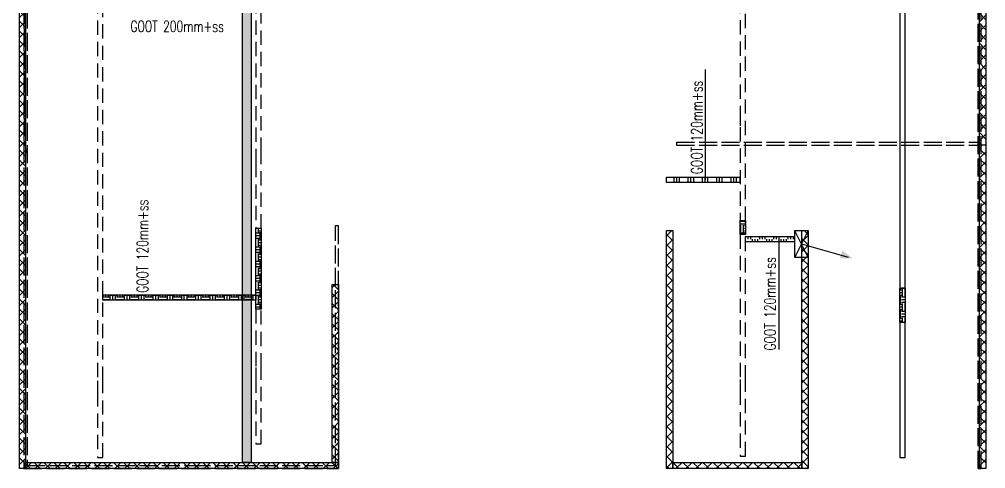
# Model space of a CAD drawing. Header units: millimetres. Extents: x -3262 to 109994, y 0 to 217318.
# Drawn here: x 44309 to 65806, y 29952 to 39953 of the extents above; entities that cross this region are included whole.
import ezdxf

# ---------------------------------------------------------------- set-up
doc = ezdxf.new("R2010")
doc.units = ezdxf.units.MM
doc.header["$LTSCALE"] = 100
doc.linetypes.add('E_GOOT3', pattern=[5, 4, -1])
doc.linetypes.add('HIDDEN2', pattern=[4.7625, 3.175, -1.5875])
for name, color, linetype in [('ByLayer', 2, 'Continuous'), ('EL6131--_ENERGIEBEDR (1996)', 2, 'Continuous'), ('EL6131--_GEBOUWINST (1996)', 2, 'Continuous'), ('EL6131--_KG_D', 3, 'Continuous'), ('EL6131--_WG', 3, 'Continuous')]:
    doc.layers.add(name, color=color, linetype=linetype)
doc.styles.add('CofelyArial', font='arial.ttf')
doc.styles.add('ROMANS', font='ROMANS', dxfattribs={"width": 0.7})

# ---------------------------------------------------------------- blocks, each defined once
blk = doc.blocks.new('*X71')
at = {"color": 0}
for p, q in [((5474, 8789), (5518, 8832)), ((5671, 8692), (5531, 8832)), ((5599, 8692), (5739, 8832)), ((5892, 8692), (5752, 8832)), ((5820, 8692), (5960, 8832)), ((6113, 8692), (5973, 8832)), ((6040, 8692), (6180, 8832)), ((6334, 8692), (6194, 8832)), ((6261, 8692), (6401, 8832)), ((6555, 8692), (6415, 8832)), ((6482, 8692), (6622, 8832)), ((6776, 8692), (6636, 8832)), ((6703, 8692), (6843, 8832)), ((6997, 8692), (6857, 8832)), ((6924, 8692), (7064, 8832)), ((7218, 8692), (7078, 8832)), ((7145, 8692), (7285, 8832)), ((7439, 8692), (7299, 8832)), ((7366, 8692), (7506, 8832)), ((7660, 8692), (7520, 8832)), ((7587, 8692), (7727, 8832)), ((7881, 8692), (7741, 8832)), ((7808, 8692), (7948, 8832)), ((8102, 8692), (7962, 8832)), ((8029, 8692), (8169, 8832)), ((8323, 8692), (8183, 8832)), ((8250, 8692), (8390, 8832)), ((8544, 8692), (8404, 8832)), ((8471, 8692), (8611, 8832)), ((8765, 8692), (8625, 8832)), ((8692, 8692), (8832, 8832)), ((8986, 8692), (8846, 8832)), ((8913, 8692), (9053, 8832)), ((9207, 8692), (9067, 8832)), ((9134, 8692), (9274, 8832)), ((9427, 8692), (9287, 8832)), ((9355, 8692), (9495, 8832)), ((9648, 8692), (9508, 8832)), ((9576, 8692), (9716, 8832)), ((9869, 8692), (9729, 8832)), ((9797, 8692), (9937, 8832)), ((10090, 8692), (9950, 8832)), ((10018, 8692), (10158, 8832)), ((10311, 8692), (10171, 8832)), ((10239, 8692), (10379, 8832)), ((10532, 8692), (10392, 8832)), ((10460, 8692), (10600, 8832)), ((10753, 8692), (10613, 8832)), ((10681, 8692), (10821, 8832)), ((10974, 8692), (10834, 8832)), ((10902, 8692), (11042, 8832)), ((11195, 8692), (11055, 8832)), ((11123, 8692), (11263, 8832)), ((11416, 8692), (11276, 8832)), ((11344, 8692), (11484, 8832)), ((11637, 8692), (11497, 8832)), ((11565, 8692), (11705, 8832)), ((11858, 8692), (11718, 8832)), ((11786, 8692), (11926, 8832)), ((12079, 8692), (11939, 8832)), ((12007, 8692), (12147, 8832)), ((12300, 8692), (12160, 8832)), ((12228, 8692), (12368, 8832)), ((12521, 8692), (12381, 8832)), ((12449, 8692), (12589, 8832)), ((12674, 8760), (12602, 8832)), ((12670, 8692), (12674, 8697))]:
    blk.add_line(p, q, dxfattribs=at)
blk = doc.blocks.new('*X69')
at = {"color": 0}
for p, q in [((12628, 8872), (12689, 8933)), ((12862, 8793), (12722, 8933)), ((12770, 8793), (12910, 8933)), ((13083, 8793), (12943, 8933)), ((12991, 8793), (13131, 8933)), ((13304, 8793), (13164, 8933)), ((13212, 8793), (13352, 8933)), ((13525, 8793), (13385, 8933)), ((13433, 8793), (13573, 8933)), ((13746, 8793), (13606, 8933)), ((13654, 8793), (13794, 8933)), ((13967, 8793), (13827, 8933)), ((13875, 8793), (14015, 8933)), ((14188, 8793), (14048, 8933)), ((14096, 8793), (14236, 8933)), ((14409, 8793), (14269, 8933)), ((14317, 8793), (14457, 8933)), ((14630, 8793), (14490, 8933)), ((14538, 8793), (14678, 8933)), ((14851, 8793), (14711, 8933)), ((14759, 8793), (14899, 8933)), ((15072, 8793), (14932, 8933)), ((14980, 8793), (15120, 8933)), ((15293, 8793), (15153, 8933)), ((15201, 8793), (15341, 8933)), ((15514, 8793), (15374, 8933)), ((15422, 8793), (15562, 8933)), ((15735, 8793), (15595, 8933)), ((15643, 8793), (15783, 8933)), ((15956, 8793), (15816, 8933)), ((15864, 8793), (16004, 8933)), ((16177, 8793), (16037, 8933)), ((16085, 8793), (16225, 8933)), ((16398, 8793), (16258, 8933)), ((16306, 8793), (16446, 8933)), ((16619, 8793), (16479, 8933)), ((16527, 8793), (16667, 8933)), ((16840, 8793), (16700, 8933)), ((16748, 8793), (16888, 8933)), ((17061, 8793), (16921, 8933)), ((16969, 8793), (17109, 8933)), ((17282, 8793), (17142, 8933)), ((17190, 8793), (17330, 8933)), ((17503, 8793), (17363, 8933)), ((17411, 8793), (17551, 8933)), ((17724, 8793), (17584, 8933)), ((17632, 8793), (17772, 8933)), ((17945, 8793), (17805, 8933)), ((17853, 8793), (17993, 8933)), ((18166, 8793), (18026, 8933)), ((18074, 8793), (18214, 8933)), ((18387, 8793), (18247, 8933)), ((18295, 8793), (18435, 8933)), ((18608, 8793), (18468, 8933)), ((18516, 8793), (18656, 8933)), ((18829, 8793), (18689, 8933)), ((18737, 8793), (18877, 8933)), ((19050, 8793), (18910, 8933)), ((18957, 8793), (19097, 8933)), ((19270, 8793), (19130, 8933)), ((19178, 8793), (19318, 8933)), ((19491, 8793), (19351, 8933)), ((19399, 8793), (19539, 8933)), ((19712, 8793), (19572, 8933)), ((19620, 8793), (19760, 8933)), ((19933, 8793), (19793, 8933)), ((19841, 8793), (19981, 8933)), ((20154, 8793), (20014, 8933)), ((20062, 8793), (20202, 8933)), ((20375, 8793), (20235, 8933)), ((20283, 8793), (20423, 8933)), ((20596, 8793), (20456, 8933)), ((20504, 8793), (20644, 8933)), ((20817, 8793), (20677, 8933)), ((20725, 8793), (20865, 8933)), ((21038, 8793), (20898, 8933)), ((20946, 8793), (21086, 8933)), ((21259, 8793), (21119, 8933)), ((21167, 8793), (21307, 8933)), ((21480, 8793), (21340, 8933)), ((21388, 8793), (21528, 8933)), ((21701, 8793), (21561, 8933)), ((21609, 8793), (21749, 8933)), ((21922, 8793), (21782, 8933)), ((21830, 8793), (21970, 8933)), ((22143, 8793), (22003, 8933)), ((22051, 8793), (22191, 8933)), ((22364, 8793), (22224, 8933)), ((22272, 8793), (22412, 8933)), ((22585, 8793), (22445, 8933)), ((22493, 8793), (22633, 8933)), ((22806, 8793), (22666, 8933)), ((22714, 8793), (22854, 8933)), ((23027, 8793), (22887, 8933)), ((22935, 8793), (23075, 8933)), ((23248, 8793), (23108, 8933)), ((23156, 8793), (23296, 8933)), ((23469, 8793), (23329, 8933)), ((23377, 8793), (23517, 8933)), ((23690, 8793), (23550, 8933)), ((23598, 8793), (23738, 8933)), ((23911, 8793), (23771, 8933)), ((23819, 8793), (23959, 8933)), ((24132, 8793), (23992, 8933)), ((24040, 8793), (24180, 8933)), ((24353, 8793), (24213, 8933)), ((24261, 8793), (24401, 8933)), ((24574, 8793), (24434, 8933)), ((24482, 8793), (24622, 8933)), ((24795, 8793), (24655, 8933)), ((24703, 8793), (24843, 8933)), ((25016, 8793), (24876, 8933)), ((24924, 8793), (25064, 8933)), ((25237, 8793), (25097, 8933)), ((25145, 8793), (25285, 8933)), ((25458, 8793), (25318, 8933)), ((25366, 8793), (25506, 8933)), ((25679, 8793), (25539, 8933)), ((25587, 8793), (25727, 8933)), ((25900, 8793), (25760, 8933)), ((25808, 8793), (25948, 8933)), ((26121, 8793), (25981, 8933)), ((26029, 8793), (26169, 8933)), ((26342, 8793), (26202, 8933)), ((26250, 8793), (26390, 8933)), ((26563, 8793), (26423, 8933)), ((26470, 8793), (26610, 8933)), ((26783, 8793), (26643, 8933)), ((26691, 8793), (26831, 8933)), ((26925, 8872), (26864, 8933)), ((12641, 8793), (12628, 8806)), ((26912, 8793), (26925, 8805))]:
    blk.add_line(p, q, dxfattribs=at)
blk = doc.blocks.new('NV-1')
at = {"layer": 'ByLayer'}
for p, q in [((0, 4), (7.91, 0)), ((0, 0), (7.91, 4))]:
    blk.add_line(p, q, dxfattribs=at)
blk.add_lwpolyline([(0, 0), (8, 0), (8, 4), (0, 4)], close=True, dxfattribs=at)
blk = doc.blocks.new('PIJL-UIT')
at = {"layer": 'ByLayer', "color": 2}
blk.add_line((0, 0), (2.92, 10.41), dxfattribs=at)
blk.add_solid([(3.23, 11.35), (1.51, 9.11), (3.24, 8.54)], dxfattribs=at)
blk = doc.blocks.new('*X75')
at = {"color": 0}
for p, q in [((5689, 29996), (5795, 30102)), ((5829, 29968), (5695, 30102)), ((5689, 29775), (5829, 29915)), ((5829, 29747), (5689, 29887)), ((5689, 29554), (5829, 29694)), ((5829, 29527), (5689, 29667)), ((5689, 29333), (5829, 29473)), ((5829, 29306), (5689, 29446)), ((5689, 29112), (5829, 29252)), ((5829, 29085), (5689, 29225)), ((5689, 28891), (5829, 29031)), ((5829, 28864), (5689, 29004)), ((5689, 28670), (5829, 28810)), ((5829, 28643), (5689, 28783)), ((5689, 28449), (5829, 28589)), ((5829, 28422), (5689, 28562)), ((5689, 28228), (5829, 28368)), ((5829, 28201), (5689, 28341)), ((5689, 28007), (5829, 28147)), ((5829, 27980), (5689, 28120)), ((5689, 27786), (5829, 27926)), ((5829, 27759), (5689, 27899)), ((5689, 27565), (5829, 27705)), ((5829, 27538), (5689, 27678)), ((5689, 27344), (5829, 27484)), ((5829, 27317), (5689, 27457)), ((5689, 27123), (5829, 27263)), ((5829, 27096), (5689, 27236)), ((5689, 26902), (5829, 27042)), ((5829, 26875), (5689, 27015)), ((5689, 26681), (5829, 26821)), ((5829, 26654), (5689, 26794)), ((5689, 26460), (5829, 26600)), ((5829, 26433), (5689, 26573)), ((5689, 26239), (5829, 26379)), ((5829, 26212), (5689, 26352)), ((5689, 26018), (5829, 26158)), ((5829, 25991), (5689, 26131)), ((5689, 25797), (5829, 25937)), ((5829, 25770), (5689, 25910)), ((5689, 25576), (5829, 25716)), ((5829, 25549), (5689, 25689)), ((5689, 25355), (5829, 25495)), ((5829, 25328), (5689, 25468)), ((5689, 25134), (5829, 25274)), ((5829, 25107), (5689, 25247)), ((5689, 24913), (5829, 25053)), ((5829, 24886), (5689, 25026)), ((5689, 24692), (5829, 24832)), ((5829, 24665), (5689, 24805)), ((5689, 24471), (5829, 24611)), ((5829, 24444), (5689, 24584)), ((5689, 24250), (5829, 24390)), ((5829, 24223), (5689, 24363)), ((5689, 24029), (5829, 24169)), ((5829, 24002), (5689, 24142)), ((5689, 23808), (5829, 23948)), ((5829, 23781), (5689, 23921)), ((5689, 23587), (5829, 23727)), ((5829, 23560), (5689, 23700)), ((5689, 23367), (5829, 23507)), ((5829, 23339), (5689, 23479)), ((5689, 23146), (5829, 23286)), ((5805, 23142), (5689, 23258))]:
    blk.add_line(p, q, dxfattribs=at)
blk = doc.blocks.new('*X76')
at = {"color": 0}
for p, q in [((5689, 30217), (5714, 30242)), ((5695, 30102), (5689, 30108)), ((5916, 30102), (5776, 30242)), ((5795, 30102), (5935, 30242)), ((6137, 30102), (5997, 30242)), ((6016, 30102), (6156, 30242)), ((6358, 30102), (6218, 30242)), ((6237, 30102), (6377, 30242)), ((6579, 30102), (6439, 30242)), ((6458, 30102), (6598, 30242)), ((6800, 30102), (6660, 30242)), ((6679, 30102), (6819, 30242)), ((7021, 30102), (6881, 30242)), ((6900, 30102), (7040, 30242)), ((7242, 30102), (7102, 30242)), ((7121, 30102), (7261, 30242)), ((7463, 30102), (7323, 30242)), ((7342, 30102), (7482, 30242)), ((7684, 30102), (7544, 30242)), ((7563, 30102), (7703, 30242)), ((7905, 30102), (7765, 30242)), ((7784, 30102), (7924, 30242)), ((8126, 30102), (7986, 30242)), ((8005, 30102), (8145, 30242)), ((8347, 30102), (8207, 30242)), ((8226, 30102), (8366, 30242)), ((8568, 30102), (8428, 30242)), ((8447, 30102), (8587, 30242)), ((8789, 30102), (8649, 30242)), ((8668, 30102), (8808, 30242)), ((9010, 30102), (8870, 30242)), ((8889, 30102), (9029, 30242)), ((9231, 30102), (9091, 30242)), ((9110, 30102), (9250, 30242)), ((9452, 30102), (9312, 30242)), ((9331, 30102), (9471, 30242)), ((9673, 30102), (9533, 30242)), ((9551, 30102), (9691, 30242)), ((9894, 30102), (9754, 30242)), ((9772, 30102), (9912, 30242)), ((10115, 30102), (9975, 30242)), ((9993, 30102), (10133, 30242)), ((10336, 30102), (10196, 30242)), ((10214, 30102), (10354, 30242)), ((10557, 30102), (10417, 30242)), ((10435, 30102), (10575, 30242)), ((10778, 30102), (10638, 30242)), ((10656, 30102), (10796, 30242)), ((10999, 30102), (10859, 30242)), ((10877, 30102), (11017, 30242)), ((11220, 30102), (11080, 30242)), ((11098, 30102), (11238, 30242)), ((11441, 30102), (11301, 30242)), ((11319, 30102), (11459, 30242)), ((11662, 30102), (11522, 30242)), ((11540, 30102), (11680, 30242)), ((11883, 30102), (11743, 30242)), ((11761, 30102), (11901, 30242)), ((12104, 30102), (11964, 30242)), ((11982, 30102), (12122, 30242)), ((12325, 30102), (12185, 30242)), ((12203, 30102), (12343, 30242)), ((12546, 30102), (12406, 30242)), ((12424, 30102), (12564, 30242)), ((12767, 30102), (12627, 30242)), ((12645, 30102), (12785, 30242)), ((12988, 30102), (12848, 30242)), ((12866, 30102), (13006, 30242)), ((13209, 30102), (13069, 30242)), ((13087, 30102), (13227, 30242)), ((13429, 30102), (13289, 30242)), ((13308, 30102), (13448, 30242)), ((13650, 30102), (13510, 30242)), ((13529, 30102), (13669, 30242)), ((13871, 30102), (13731, 30242)), ((13750, 30102), (13890, 30242)), ((14092, 30102), (13952, 30242)), ((13971, 30102), (14111, 30242)), ((14313, 30102), (14173, 30242)), ((14192, 30102), (14332, 30242)), ((14534, 30102), (14394, 30242)), ((14413, 30102), (14553, 30242)), ((14755, 30102), (14615, 30242)), ((14634, 30102), (14774, 30242)), ((14976, 30102), (14836, 30242)), ((14855, 30102), (14995, 30242)), ((15197, 30102), (15057, 30242)), ((15076, 30102), (15216, 30242)), ((15418, 30102), (15278, 30242)), ((15297, 30102), (15437, 30242)), ((15639, 30102), (15499, 30242)), ((15518, 30102), (15658, 30242)), ((15860, 30102), (15720, 30242)), ((15739, 30102), (15879, 30242)), ((16081, 30102), (15941, 30242)), ((15960, 30102), (16100, 30242)), ((16302, 30102), (16162, 30242)), ((16181, 30102), (16321, 30242)), ((16389, 30236), (16383, 30242))]:
    blk.add_line(p, q, dxfattribs=at)
blk = doc.blocks.new('*X81')
at = {"color": 0}
for p, q in [((5855, 23142), (5995, 23282)), ((6044, 23142), (5904, 23282)), ((6079, 23142), (6219, 23282)), ((6269, 23142), (6129, 23282)), ((6304, 23142), (6444, 23282)), ((6493, 23142), (6353, 23282)), ((6528, 23142), (6668, 23282)), ((6718, 23142), (6578, 23282)), ((6753, 23142), (6893, 23282)), ((6942, 23142), (6802, 23282)), ((6977, 23142), (7117, 23282)), ((7167, 23142), (7027, 23282)), ((7202, 23142), (7342, 23282)), ((7391, 23142), (7251, 23282)), ((7426, 23142), (7566, 23282)), ((7616, 23142), (7476, 23282)), ((7651, 23142), (7791, 23282)), ((7840, 23142), (7700, 23282)), ((7875, 23142), (8015, 23282)), ((8065, 23142), (7925, 23282)), ((8100, 23142), (8240, 23282)), ((8289, 23142), (8149, 23282)), ((8324, 23142), (8464, 23282)), ((8514, 23142), (8374, 23282)), ((8549, 23142), (8689, 23282)), ((8738, 23142), (8598, 23282)), ((8773, 23142), (8913, 23282)), ((8963, 23142), (8823, 23282)), ((8998, 23142), (9138, 23282)), ((9187, 23142), (9047, 23282)), ((9222, 23142), (9362, 23282)), ((9412, 23142), (9272, 23282)), ((9447, 23142), (9587, 23282)), ((9636, 23142), (9496, 23282)), ((9671, 23142), (9789, 23259)), ((9789, 23214), (9721, 23282))]:
    blk.add_line(p, q, dxfattribs=at)
blk = doc.blocks.new('*X85')
at = {"color": 0}
for p, q in [((5689, 15792), (5739, 15842)), ((5851, 15702), (5711, 15842)), ((5824, 15702), (5964, 15842)), ((6075, 15702), (5935, 15842)), ((6048, 15702), (6188, 15842)), ((6300, 15702), (6160, 15842)), ((6273, 15702), (6413, 15842)), ((6524, 15702), (6384, 15842)), ((6497, 15702), (6637, 15842)), ((6749, 15702), (6609, 15842)), ((6722, 15702), (6862, 15842)), ((6973, 15702), (6833, 15842)), ((6946, 15702), (7086, 15842)), ((7198, 15702), (7058, 15842)), ((7171, 15702), (7311, 15842)), ((7422, 15702), (7282, 15842)), ((7395, 15702), (7535, 15842)), ((7647, 15702), (7507, 15842)), ((7620, 15702), (7760, 15842)), ((7871, 15702), (7731, 15842)), ((7844, 15702), (7984, 15842)), ((8096, 15702), (7956, 15842)), ((8069, 15702), (8209, 15842)), ((8320, 15702), (8180, 15842)), ((8293, 15702), (8433, 15842)), ((8545, 15702), (8405, 15842)), ((8518, 15702), (8658, 15842)), ((8769, 15702), (8629, 15842)), ((8742, 15702), (8882, 15842)), ((8994, 15702), (8854, 15842)), ((8967, 15702), (9107, 15842)), ((9218, 15702), (9078, 15842)), ((9191, 15702), (9331, 15842)), ((9443, 15702), (9303, 15842)), ((9416, 15702), (9556, 15842)), ((9667, 15702), (9527, 15842)), ((9640, 15702), (9780, 15842)), ((9892, 15702), (9752, 15842)), ((9865, 15702), (10005, 15842)), ((10116, 15702), (9976, 15842)), ((10089, 15702), (10229, 15842)), ((10341, 15702), (10201, 15842)), ((10314, 15702), (10454, 15842)), ((10565, 15702), (10425, 15842)), ((10538, 15702), (10678, 15842)), ((10790, 15702), (10650, 15842)), ((10763, 15702), (10903, 15842)), ((10989, 15727), (10874, 15842)), ((10987, 15702), (10989, 15703))]:
    blk.add_line(p, q, dxfattribs=at)
blk = doc.blocks.new('*X86')
at = {"color": 0}
for p, q in [((5718, 12692), (5689, 12721)), ((5732, 12692), (5872, 12832)), ((5942, 12692), (5802, 12832)), ((5957, 12692), (6097, 12832)), ((6167, 12692), (6027, 12832)), ((6181, 12692), (6321, 12832)), ((6391, 12692), (6251, 12832)), ((6406, 12692), (6546, 12832)), ((6616, 12692), (6476, 12832)), ((6630, 12692), (6770, 12832)), ((6840, 12692), (6700, 12832)), ((6855, 12692), (6995, 12832)), ((7065, 12692), (6925, 12832)), ((7079, 12692), (7219, 12832)), ((7289, 12692), (7149, 12832)), ((7304, 12692), (7444, 12832)), ((7514, 12692), (7374, 12832)), ((7528, 12692), (7668, 12832)), ((7738, 12692), (7598, 12832)), ((7753, 12692), (7893, 12832)), ((7963, 12692), (7823, 12832)), ((7977, 12692), (8117, 12832)), ((8187, 12692), (8047, 12832)), ((8202, 12692), (8342, 12832)), ((8412, 12692), (8272, 12832)), ((8426, 12692), (8566, 12832)), ((8636, 12692), (8496, 12832)), ((8651, 12692), (8791, 12832)), ((8861, 12692), (8721, 12832)), ((8875, 12692), (9015, 12832)), ((9085, 12692), (8945, 12832)), ((9100, 12692), (9240, 12832)), ((9310, 12692), (9170, 12832)), ((9324, 12692), (9464, 12832)), ((9534, 12692), (9394, 12832)), ((9549, 12692), (9689, 12832)), ((9759, 12692), (9619, 12832)), ((9773, 12692), (9913, 12832)), ((9983, 12692), (9843, 12832)), ((9998, 12692), (10138, 12832)), ((10208, 12692), (10068, 12832)), ((10222, 12692), (10362, 12832)), ((10432, 12692), (10292, 12832)), ((10447, 12692), (10587, 12832)), ((10657, 12692), (10517, 12832)), ((10671, 12692), (10811, 12832)), ((10881, 12692), (10741, 12832)), ((10896, 12692), (10989, 12785)), ((10989, 12809), (10966, 12832))]:
    blk.add_line(p, q, dxfattribs=at)
blk = doc.blocks.new('*X87')
at = {"color": 0}
for p, q in [((5689, 15567), (5824, 15702)), ((5829, 15499), (5689, 15639)), ((5689, 15343), (5829, 15483)), ((5829, 15275), (5689, 15415)), ((5689, 15118), (5829, 15258)), ((5829, 15050), (5689, 15190)), ((5689, 14894), (5829, 15034)), ((5829, 14826), (5689, 14966)), ((5689, 14669), (5829, 14809)), ((5829, 14601), (5689, 14741)), ((5689, 14445), (5829, 14585)), ((5829, 14377), (5689, 14517)), ((5689, 14220), (5829, 14360)), ((5829, 14152), (5689, 14292)), ((5689, 13996), (5829, 14136)), ((5829, 13928), (5689, 14068)), ((5689, 13771), (5829, 13911)), ((5829, 13703), (5689, 13843)), ((5689, 13547), (5829, 13687)), ((5829, 13479), (5689, 13619)), ((5689, 13322), (5829, 13462)), ((5829, 13254), (5689, 13394)), ((5689, 13098), (5829, 13238)), ((5829, 13030), (5689, 13170)), ((5689, 12873), (5829, 13013)), ((5802, 12832), (5689, 12945))]:
    blk.add_line(p, q, dxfattribs=at)
blk = doc.blocks.new('*X89')
at = {"color": 0}
for p, q in [((9287, 24904), (9287, 24979)), ((9346, 24904), (9346, 24979)), ((9545, 24904), (9545, 24979)), ((9604, 24904), (9604, 24979)), ((9664, 24904), (9664, 24979)), ((9862, 24904), (9862, 24979)), ((9922, 24904), (9922, 24979)), ((9981, 24904), (9981, 24979)), ((10180, 24904), (10180, 24979)), ((10239, 24904), (10239, 24979)), ((10299, 24904), (10299, 24979)), ((10497, 24904), (10497, 24979)), ((10557, 24904), (10557, 24979)), ((10616, 24904), (10616, 24979)), ((10815, 24904), (10815, 24979)), ((10874, 24904), (10874, 24979)), ((10934, 24904), (10934, 24979)), ((9239, 24884), (9366, 24884)), ((9366, 24924), (9525, 24924)), ((9386, 24859), (9386, 24904)), ((9446, 24859), (9446, 24904)), ((9505, 24859), (9505, 24904)), ((9525, 24884), (9684, 24884)), ((9684, 24924), (9842, 24924)), ((9704, 24859), (9704, 24904)), ((9763, 24859), (9763, 24904)), ((9823, 24859), (9823, 24904)), ((9842, 24884), (10001, 24884)), ((10001, 24924), (10160, 24924)), ((10021, 24859), (10021, 24904)), ((10081, 24859), (10081, 24904)), ((10140, 24859), (10140, 24904)), ((10160, 24884), (10319, 24884)), ((10319, 24924), (10478, 24924)), ((10339, 24859), (10339, 24904)), ((10398, 24859), (10398, 24904)), ((10458, 24859), (10458, 24904)), ((10478, 24884), (10636, 24884)), ((10636, 24924), (10795, 24924)), ((10656, 24859), (10656, 24904)), ((10716, 24859), (10716, 24904)), ((10775, 24859), (10775, 24904)), ((10795, 24884), (10954, 24884)), ((10954, 24924), (11039, 24924)), ((10974, 24859), (10974, 24904)), ((11033, 24859), (11033, 24904))]:
    blk.add_line(p, q, dxfattribs=at)
blk = doc.blocks.new('*X90')
at = {"color": 0}
for p, q in [((10934, 14109), (10934, 14205)), ((10954, 14188), (11112, 14188)), ((11132, 14109), (11132, 14205)), ((11192, 14109), (11192, 14205)), ((10900, 14089), (10954, 14089)), ((10954, 14129), (11112, 14129)), ((10974, 14085), (10974, 14109)), ((11033, 14085), (11033, 14109)), ((11093, 14085), (11093, 14109)), ((11112, 14089), (11209, 14089))]:
    blk.add_line(p, q, dxfattribs=at)
blk = doc.blocks.new('*X91')
at = {"color": 0}
for p, q in [((8939, 10597), (9049, 10597)), ((8939, 10537), (9049, 10537)), ((8969, 10616), (8969, 10657)), ((9029, 10616), (9029, 10657)), ((9049, 10636), (9208, 10636)), ((9069, 10537), (9069, 10616)), ((9128, 10537), (9128, 10616)), ((9188, 10537), (9188, 10616)), ((9208, 10597), (9366, 10597)), ((9208, 10537), (9366, 10537)), ((9227, 10616), (9227, 10657)), ((9287, 10616), (9287, 10657)), ((9346, 10616), (9346, 10657)), ((9366, 10636), (9525, 10636)), ((9386, 10537), (9386, 10616)), ((9446, 10537), (9446, 10616)), ((9505, 10537), (9505, 10616)), ((9525, 10597), (9684, 10597)), ((9525, 10537), (9684, 10537)), ((9545, 10616), (9545, 10657)), ((9604, 10616), (9604, 10657)), ((9664, 10616), (9664, 10657)), ((9684, 10636), (9709, 10636)), ((9704, 10537), (9704, 10616))]:
    blk.add_line(p, q, dxfattribs=at)
blk = doc.blocks.new('*X105')
at = {"color": 0}
for p, q in [((10795, 14030), (10858, 14030)), ((10738, 13930), (10795, 13930)), ((10738, 13871), (10795, 13871)), ((10738, 13811), (10795, 13811)), ((10795, 13970), (10858, 13970)), ((10795, 13772), (10858, 13772)), ((10738, 13613), (10795, 13613)), ((10738, 13553), (10795, 13553)), ((10795, 13712), (10858, 13712)), ((10795, 13652), (10858, 13652)), ((10738, 13494), (10795, 13494)), ((10795, 13454), (10858, 13454)), ((10795, 13395), (10858, 13395)), ((10795, 13335), (10858, 13335)), ((10738, 13295), (10795, 13295)), ((10738, 13236), (10795, 13236)), ((10738, 13176), (10795, 13176)), ((10795, 13137), (10858, 13137)), ((10795, 13077), (10858, 13077)), ((10795, 13018), (10858, 13018))]:
    blk.add_line(p, q, dxfattribs=at)
blk = doc.blocks.new('*X106')
at = {"color": 0}
for p, q in [((12059, 15835), (12065, 15835)), ((12059, 15776), (12065, 15776)), ((12059, 15716), (12065, 15716)), ((12059, 15518), (12065, 15518)), ((12065, 15677), (12179, 15677)), ((12065, 15617), (12179, 15617)), ((12065, 15558), (12179, 15558)), ((12059, 15458), (12065, 15458)), ((12059, 15399), (12065, 15399)), ((12065, 15359), (12179, 15359)), ((12065, 15300), (12179, 15300)), ((12059, 15200), (12065, 15200)), ((12059, 15141), (12065, 15141)), ((12059, 15081), (12065, 15081)), ((12065, 15240), (12179, 15240)), ((12059, 14883), (12065, 14883)), ((12065, 15042), (12179, 15042)), ((12065, 14982), (12179, 14982)), ((12065, 14922), (12179, 14922)), ((12059, 14823), (12065, 14823)), ((12059, 14764), (12065, 14764)), ((12065, 14724), (12179, 14724)), ((12065, 14665), (12179, 14665)), ((12059, 14565), (12065, 14565)), ((12059, 14506), (12065, 14506)), ((12059, 14446), (12065, 14446)), ((12065, 14605), (12179, 14605)), ((12065, 14407), (12179, 14407)), ((12059, 14248), (12065, 14248)), ((12065, 14347), (12179, 14347)), ((12065, 14288), (12179, 14288))]:
    blk.add_line(p, q, dxfattribs=at)
blk = doc.blocks.new('*X107')
at = {"color": 0}
for p, q in [((9446, 28238), (9446, 28383)), ((9505, 28238), (9505, 28383)), ((9525, 28377), (9559, 28377)), ((9439, 28218), (9525, 28218)), ((9525, 28317), (9559, 28317)), ((9525, 28258), (9559, 28258)), ((9545, 28079), (9545, 28238)), ((9439, 28158), (9525, 28158)), ((9439, 28099), (9525, 28099)), ((9446, 27920), (9446, 28079)), ((9505, 27920), (9505, 28079)), ((9525, 28059), (9559, 28059)), ((9525, 28000), (9559, 28000)), ((9439, 27900), (9525, 27900)), ((9439, 27841), (9525, 27841)), ((9439, 27781), (9525, 27781)), ((9446, 27603), (9446, 27761)), ((9505, 27603), (9505, 27761)), ((9525, 27940), (9559, 27940)), ((9525, 27742), (9559, 27742)), ((9545, 27761), (9545, 27920)), ((9439, 27583), (9525, 27583)), ((9439, 27523), (9525, 27523)), ((9525, 27682), (9559, 27682)), ((9525, 27622), (9559, 27622)), ((9545, 27444), (9545, 27603)), ((9439, 27464), (9525, 27464)), ((9446, 27285), (9446, 27444)), ((9505, 27285), (9505, 27444)), ((9525, 27424), (9559, 27424)), ((9525, 27365), (9559, 27365)), ((9525, 27305), (9559, 27305)), ((9439, 27265), (9525, 27265)), ((9439, 27206), (9525, 27206)), ((9439, 27146), (9525, 27146)), ((9446, 26968), (9446, 27126)), ((9505, 26968), (9505, 27126)), ((9525, 27107), (9559, 27107)), ((9545, 27126), (9545, 27285)), ((9439, 26948), (9525, 26948)), ((9439, 26888), (9525, 26888)), ((9525, 27047), (9559, 27047)), ((9525, 26988), (9559, 26988)), ((9545, 26809), (9545, 26968)), ((9439, 26829), (9525, 26829)), ((9446, 26650), (9446, 26809)), ((9505, 26650), (9505, 26809)), ((9525, 26789), (9559, 26789)), ((9525, 26730), (9559, 26730)), ((9525, 26670), (9559, 26670)), ((9439, 26630), (9525, 26630)), ((9439, 26571), (9525, 26571)), ((9439, 26511), (9525, 26511)), ((9446, 26333), (9446, 26491)), ((9505, 26333), (9505, 26491)), ((9525, 26472), (9559, 26472)), ((9545, 26491), (9545, 26650)), ((9439, 26313), (9525, 26313)), ((9439, 26253), (9525, 26253)), ((9525, 26412), (9559, 26412)), ((9525, 26352), (9559, 26352)), ((9545, 26174), (9545, 26333)), ((9439, 26194), (9525, 26194)), ((9446, 26015), (9446, 26174)), ((9505, 26015), (9505, 26174)), ((9525, 26154), (9559, 26154)), ((9525, 26095), (9559, 26095)), ((9525, 26035), (9559, 26035)), ((9545, 25856), (9545, 26015)), ((9439, 25995), (9525, 25995)), ((9439, 25936), (9525, 25936)), ((9439, 25876), (9525, 25876)), ((9446, 25698), (9446, 25856)), ((9505, 25698), (9505, 25856)), ((9525, 25837), (9559, 25837)), ((9439, 25678), (9525, 25678)), ((9439, 25618), (9525, 25618)), ((9525, 25777), (9559, 25777)), ((9525, 25718), (9559, 25718)), ((9545, 25539), (9545, 25698)), ((9439, 25559), (9525, 25559)), ((9446, 25380), (9446, 25539)), ((9505, 25380), (9505, 25539)), ((9525, 25519), (9559, 25519)), ((9525, 25460), (9559, 25460)), ((9525, 25400), (9559, 25400)), ((9545, 25221), (9545, 25380)), ((9439, 25360), (9525, 25360)), ((9439, 25301), (9525, 25301)), ((9439, 25241), (9525, 25241)), ((9446, 25063), (9446, 25221)), ((9505, 25063), (9505, 25221)), ((9525, 25202), (9559, 25202)), ((9439, 25043), (9525, 25043)), ((9439, 24983), (9525, 24983)), ((9525, 25142), (9559, 25142)), ((9525, 25082), (9559, 25082)), ((9545, 24979), (9545, 25063))]:
    blk.add_line(p, q, dxfattribs=at)
blk = doc.blocks.new('*U119')
at = {"color": 0, "linetype": 'Continuous'}
for p, q in [((0, 100, -2730), (20480, 100, -2730)), ((0, -100, -2730), (0, 100, -2730)), ((20480, -100, -2730), (20480, 100, -2730)), ((0, -100, -2730), (20480, -100, -2730))]:
    blk.add_line(p, q, dxfattribs=at)
at = {"color": 1, "style": 'CofelyArial'}
for tag in ['CODE', 'POSITIONCODE', 'SECTIONCODE']:
    blk.add_attdef(tag, (49374, 30092, 2730), '', height=1.8, dxfattribs=at)

msp = doc.modelspace()

# ---------------------------------------------------------------- hatches: boundary and pattern name
at = {"layer": 'EL6131--_ENERGIEBEDR (1996)', "linetype": 'Continuous'}
h = msp.add_hatch(dxfattribs=at)
h.set_pattern_fill('STARS', color=1, scale=25)
h.set_pattern_definition([(0, (-1067.45, 26541.88), (0, 137.48153), [79.375, -79.375]), (60, (-1067.45, 26541.88), (-119.0625, 68.74077), [79.375, -79.375]), (120, (-1027.76, 26610.62), (-119.0625, -68.74077), [79.375, -79.375])])
h.paths.add_polyline_path([(49274, 30092), (49474, 30092), (49474, 50572), (57684, 50572), (57684, 50772), (49274, 50772)])

# ---------------------------------------------------------------- linework, layer by layer
at = {"layer": 'EL6131--_ENERGIEBEDR (1996)', "color": 1, "linetype": 'Continuous'}
for p, q in [((59573, 36387), (59573, 38838)), ((61208, 32607), (61208, 35058))]:
    msp.add_line(p, q, dxfattribs=at)
at = {"layer": 'EL6131--_ENERGIEBEDR (1996)', "color": 2, "linetype": 'Continuous'}
for p, q in [((60345, 37782), (60345, 37582)), ((58709, 36442), (60345, 36442)), ((58709, 36322), (58709, 36442)), ((58709, 36322), (58709, 36442)), ((60345, 36322), (60345, 36442)), ((60345, 36322), (60345, 36442)), ((60345, 36322), (58709, 36322)), ((60345, 35163), (60345, 35472)), ((60345, 35472), (60465, 35472)), ((60465, 35472), (60465, 35163)), ((49571, 33502), (49571, 35302)), ((49571, 35302), (49691, 35302)), ((49691, 35302), (49691, 33502)), ((60465, 35163), (60345, 35163)), ((60465, 35001), (60465, 35121)), ((60465, 35121), (61559, 35121)), ((60465, 35001), (60465, 35121)), ((61559, 35001), (61559, 35121)), ((61559, 35001), (61559, 35121)), ((61559, 35001), (60465, 35001)), ((63894, 33972), (64014, 33972)), ((46168, 33822), (49571, 33822)), ((46168, 33702), (46168, 33822)), ((49571, 33822), (49571, 33702)), ((49571, 33702), (46168, 33702)), ((49691, 33502), (49571, 33502)), ((64014, 33202), (63894, 33202))]:
    msp.add_line(p, q, dxfattribs=at)
at = {"layer": 'EL6131--_ENERGIEBEDR (1996)', "color": 2, "linetype": 'HIDDEN2'}
for points in [[(60345, 44469), (60345, 44219), (60345, 35472), (60465, 35472), (60465, 44219), (60465, 44469), (60465, 49519), (60345, 49519)], [(46048, 31905), (46048, 31655), (46048, 30202), (46168, 30202), (46168, 31655), (46168, 31905), (46168, 40402), (46048, 40402)], [(49571, 37005), (49571, 36755), (49571, 35302), (49691, 35302), (49691, 36755), (49691, 37005), (49691, 40402), (49571, 40402)], [(60345, 31937), (60345, 31687), (60345, 30233), (60465, 30233), (60465, 31687), (60465, 31937), (60465, 35163), (60345, 35163)], [(49571, 32205), (49571, 31955), (49571, 30502), (49691, 30502), (49691, 31955), (49691, 32205), (49691, 33502), (49571, 33502)]]:
    msp.add_lwpolyline(points, close=True, dxfattribs=at)
at = {"layer": 'EL6131--_GEBOUWINST (1996)', "color": 2, "linetype": 'Continuous'}
for points in [[(65806, 51452), (65806, 37155), (65666, 37155), (65666, 51452)], [(44309, 29952), (44309, 40652), (44449, 40652), (44449, 29952)], [(65806, 37158), (65806, 29958), (65666, 29958), (65666, 37158)], [(58709, 29952), (58709, 35252), (58849, 35252), (58849, 29952)], [(61719, 29952), (61719, 35252), (61859, 35252), (61859, 29952)], [(51409, 34052), (51409, 30092), (51269, 30092), (51269, 34052)], [(51409, 29952), (44449, 29952), (44449, 30092), (51409, 30092)], [(61719, 29952), (58849, 29952), (58849, 30092), (61719, 30092)]]:
    msp.add_lwpolyline(points, close=True, dxfattribs=at)
at = {"layer": 'EL6131--_KG_D', "linetype": 'Continuous'}
for p, q in [((63894, 33202), (63894, 33972)), ((64014, 33972), (64014, 33202))]:
    msp.add_line(p, q, dxfattribs=at)
for points in [[(63894, 44469), (63894, 44219), (63894, 33972), (64014, 33972), (64014, 44219), (64014, 44469), (64014, 49519), (63894, 49519)], [(63894, 31905), (63894, 31655), (63894, 30202), (64014, 30202), (64014, 31655), (64014, 31905), (64014, 33202), (63894, 33202)]]:
    msp.add_lwpolyline(points, close=True, dxfattribs=at)
at = {"layer": 'EL6131--_WG', "linetype": 'E_GOOT3'}
for p, q in [((44412, 58652), (44412, 29952)), ((44482, 58652), (44482, 30022)), ((65636, 29952), (65636, 55002)), ((65706, 29952), (65706, 55002)), ((44413, 44252), (44413, 37152)), ((58929, 37220), (65636, 37220)), ((58929, 37220), (58929, 37150)), ((65636, 37220), (65636, 37150)), ((44482, 36982), (44482, 37052)), ((58929, 37150), (65636, 37150)), ((51339, 30022), (51339, 35361)), ((51409, 29952), (51409, 35361)), ((44412, 29952), (48159, 29952)), ((44482, 30022), (48159, 30022)), ((48159, 30022), (51339, 30022)), ((48159, 29952), (51409, 29952)), ((65636, 29952), (65706, 29952))]:
    msp.add_line(p, q, dxfattribs=at)
at = {"layer": 'EL6131--_WG'}
msp.add_line((51339, 35361), (51409, 35361), dxfattribs=at)

# ---------------------------------------------------------------- block references
at = {"layer": 'EL6131--_ENERGIEBEDR (1996)', "color": 1, "linetype": 'Continuous', "rotation": 90}
for name in ['*X106', '*X90', '*X89', '*X105', '*X91', '*X107']:
    msp.add_blockref(name, (74550, 24263), dxfattribs=at)
at = {"layer": 'EL6131--_ENERGIEBEDR (1996)', "color": 2, "linetype": 'Continuous', "xscale": -75, "yscale": 75, "zscale": 75, "rotation": 270}
msp.add_blockref('NV-1', (61559, 34652), dxfattribs=at)
at = {"layer": 'EL6131--_ENERGIEBEDR (1996)', "color": 1, "linetype": 'Continuous', "xscale": 100, "yscale": 100, "zscale": 100, "rotation": 270}
msp.add_blockref('PIJL-UIT', (61709, 34955), dxfattribs=at)
at = {"layer": 'EL6131--_GEBOUWINST (1996)', "color": 1, "linetype": 'Continuous', "rotation": 90}
for name, p in [('*X69', (74598, 24526)), ('*X71', (74498, 24483)), ('*X85', (74550, 24263)), ('*X86', (74550, 24263)), ('*X81', (74550, 24263)), ('*X87', (74550, 24263))]:
    msp.add_blockref(name, p, dxfattribs=at)
at = {"layer": 'EL6131--_GEBOUWINST (1996)', "color": 1, "rotation": 90}
for name in ['*X76', '*X75']:
    msp.add_blockref(name, (74550, 24263), dxfattribs=at)
at = {"layer": 'EL6131--_KG_D', "linetype": 'Continuous', "rotation": 90.00000000000001}
msp.add_blockref('*U119', (49374, 30092, 2730), dxfattribs=at)

# ---------------------------------------------------------------- texts
at = {"layer": 'EL6131--_ENERGIEBEDR (1996)', "color": 1, "linetype": 'Continuous', "style": 'ROMANS', "width": 0.7}
msp.add_text('GOOT 200mm+ss', height=250, dxfattribs=at).set_placement((46779, 39672))
for p in [(59504, 36507), (47175, 33862), (61133, 32580)]:
    msp.add_text('GOOT 120mm+ss', height=250, rotation=90, dxfattribs=at).set_placement(p)

doc.saveas('drawing.dxf')
